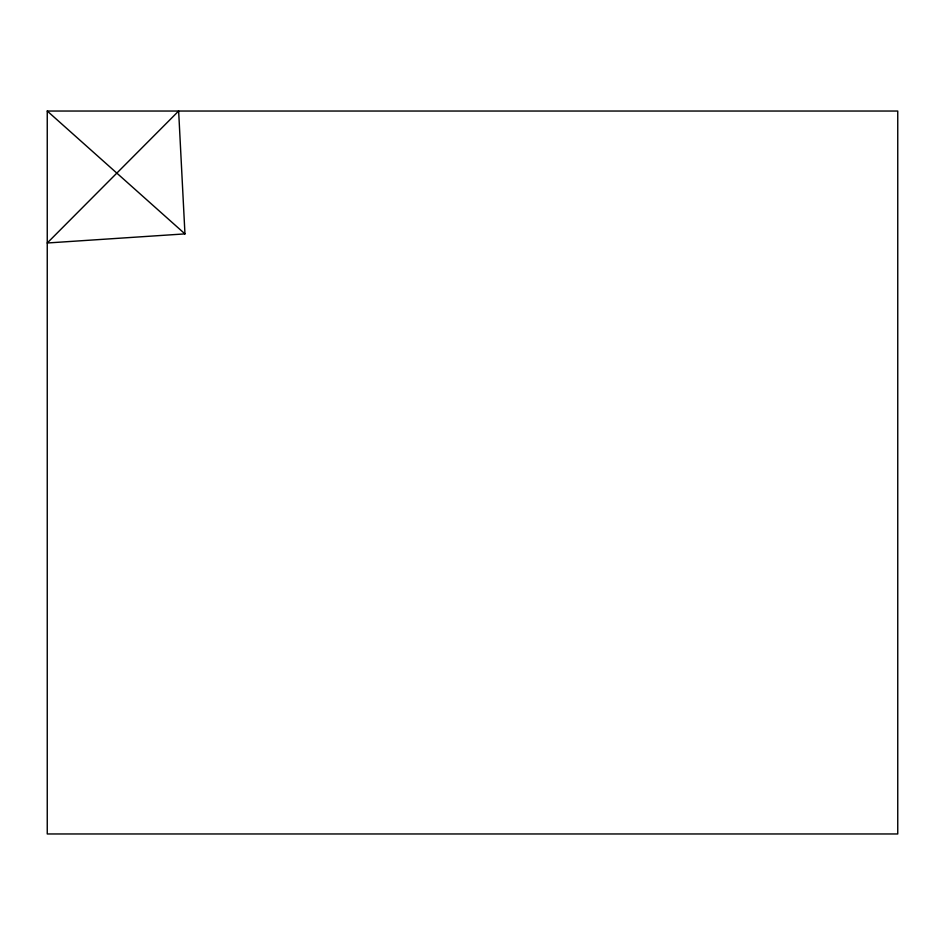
<?xml version="1.0" encoding="UTF-8"?>
<svg xmlns="http://www.w3.org/2000/svg" width="945" height="945" viewBox="0 0 945 945"><rect width="100%" height="100%" fill="white"/><g stroke="black" fill="none" stroke-linecap="round" stroke-linejoin="round"><path stroke-width="1.42" d="M184.96 233.887L47.25 242.995L178.64 111.037L184.96 233.887L47.25 111.037L47.25 833.962L897.75 833.962L897.75 111.037L47.25 111.037"/></g></svg>
